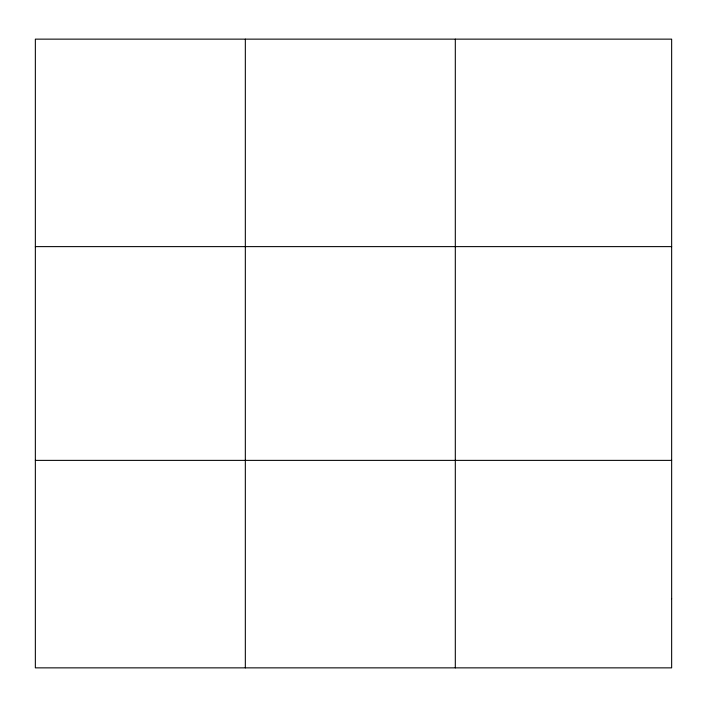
<?xml version="1.0" encoding="UTF-8"?>
<svg xmlns="http://www.w3.org/2000/svg" width="707" height="707" viewBox="0 0 707 707"><rect width="100%" height="100%" fill="white"/><g stroke="black" fill="none" stroke-linecap="round" stroke-linejoin="round"><path stroke-width="1.06" d="M245.329 39.141L245.329 667.859M455.308 39.141L455.308 667.859M35.35 246.619L671.65 246.619M35.35 460.381L671.65 460.381M671.65 598.696L671.65 667.859L35.35 667.859L35.35 39.141L671.65 39.141L671.65 598.696"/></g></svg>
